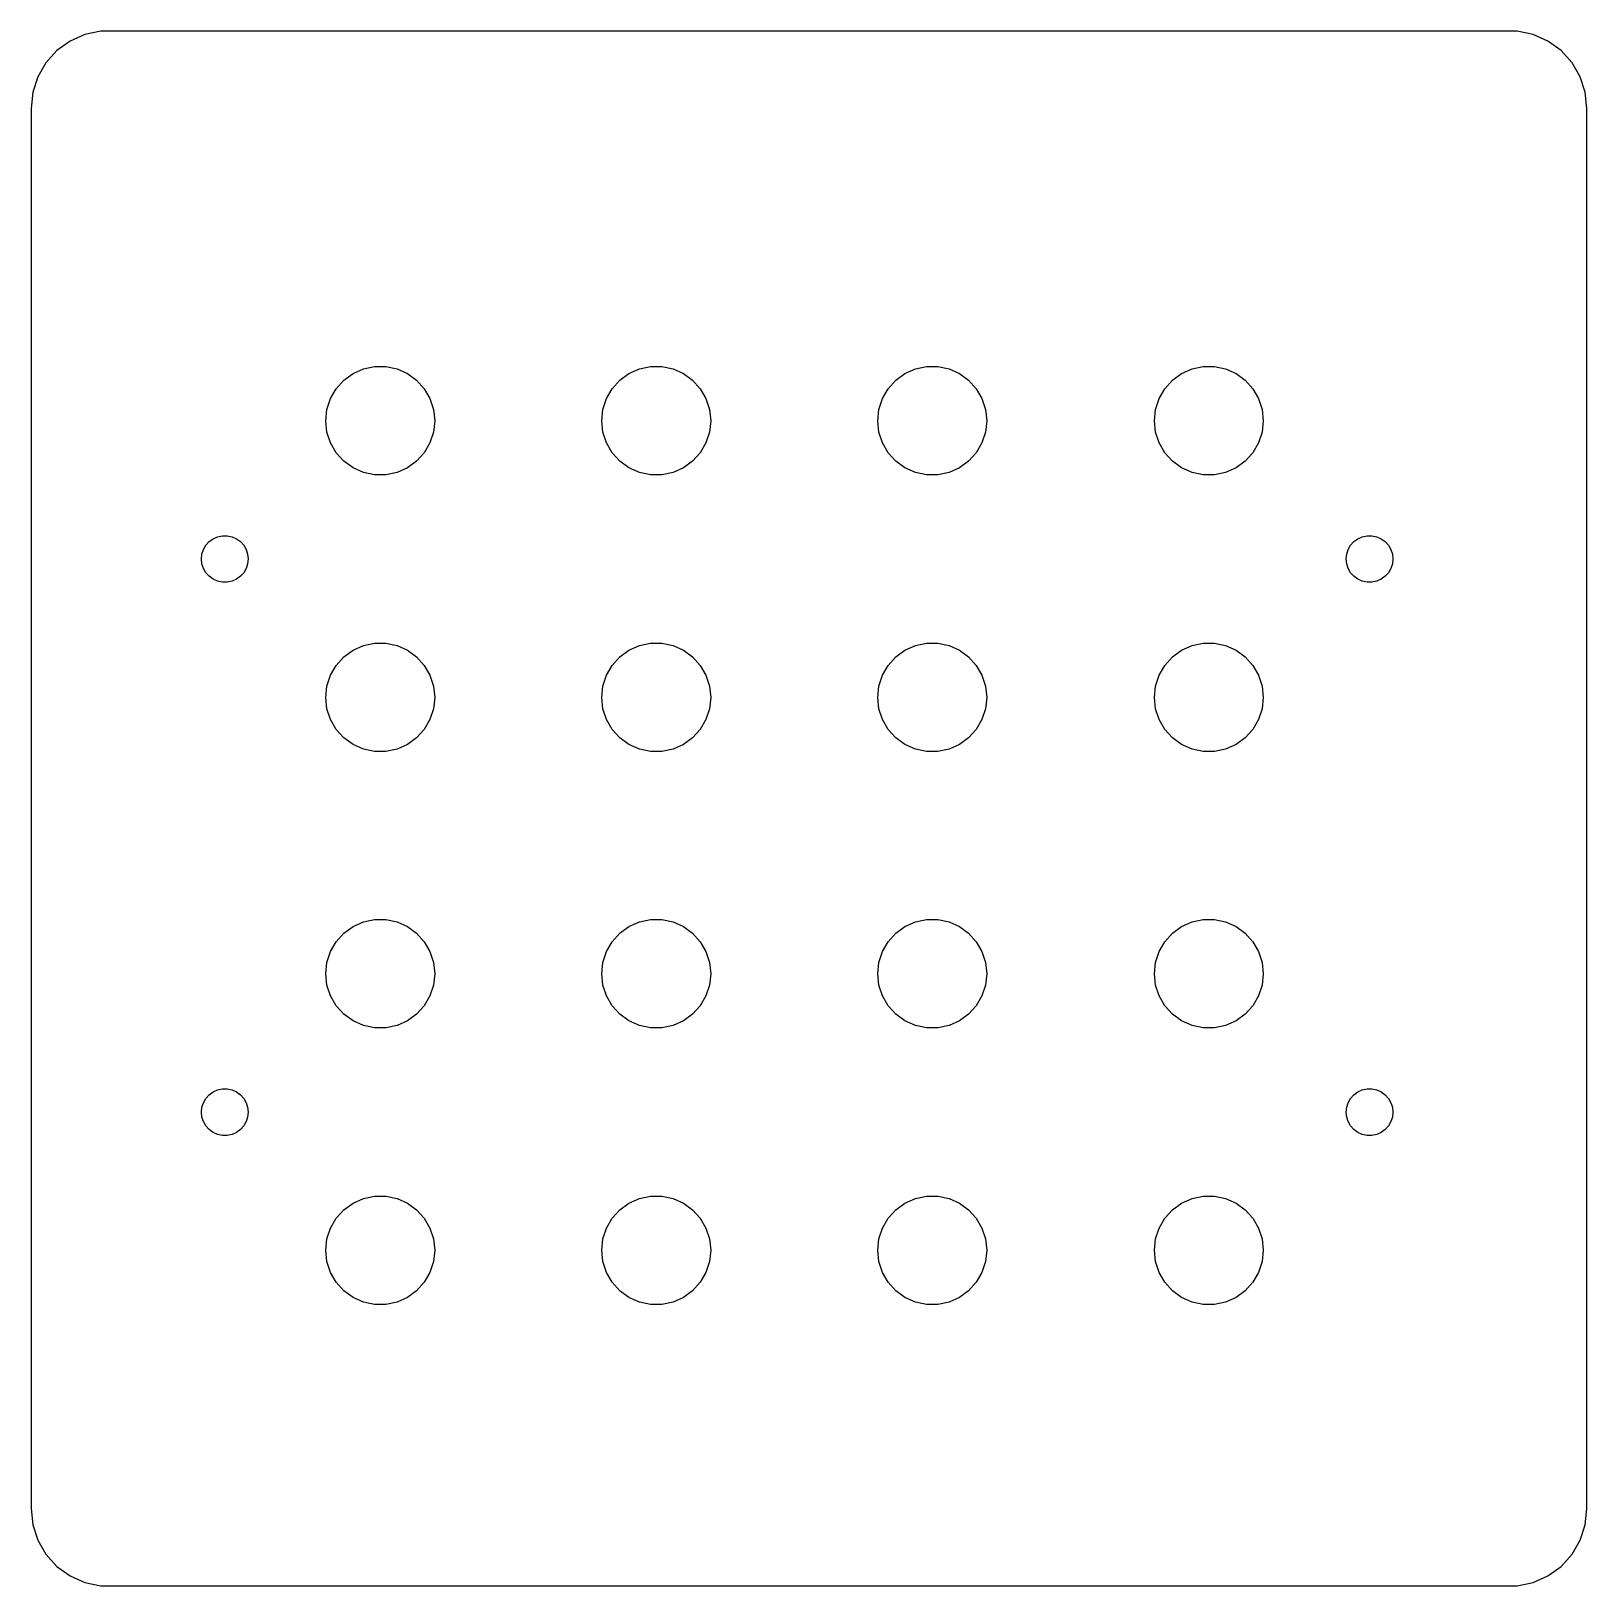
# Model space of a CAD drawing. Header units: metres. Extents: x 0 to 100, y 0 to 100.
import ezdxf

# ---------------------------------------------------------------- set-up
doc = ezdxf.new("R2010")
doc.units = ezdxf.units.M

msp = doc.modelspace()

# ---------------------------------------------------------------- linework, layer by layer
for p, q in [((2.5, 99.3301), (1.65434, 98.7157)), ((3.45491, 99.7553), (2.5, 99.3301)), ((4.47736, 99.9726), (3.45491, 99.7553)), ((95.5226, 99.9726), (4.47736, 99.9726)), ((96.5451, 99.7553), (95.5226, 99.9726)), ((97.5, 99.3301), (96.5451, 99.7553)), ((98.3456, 98.7157), (97.5, 99.3301)), ((1.65434, 98.7157), (0.95491, 97.9389)), ((99.0451, 97.9389), (98.3456, 98.7157)), ((0.43227, 97.0337), (0.10925, 96.0396)), ((0.95491, 97.9389), (0.43227, 97.0337)), ((99.5677, 97.0337), (99.0451, 97.9389)), ((99.8907, 96.0396), (99.5677, 97.0337)), ((0.10925, 96.0396), (0, 95)), ((100, 95), (99.8907, 96.0396)), ((0, 95), (0, 5)), ((100, 5), (100, 95)), ((20.69, 77.9561), (21.3584, 78.2537)), ((21.3584, 78.2537), (22.0741, 78.4058)), ((22.0741, 78.4058), (22.8058, 78.4058)), ((22.8058, 78.4058), (23.5215, 78.2537)), ((23.5215, 78.2537), (24.19, 77.9561)), ((38.43, 77.9561), (39.0984, 78.2537)), ((39.0984, 78.2537), (39.8141, 78.4058)), ((39.8141, 78.4058), (40.5458, 78.4058)), ((40.5458, 78.4058), (41.2616, 78.2537)), ((41.2616, 78.2537), (41.93, 77.9561)), ((56.17, 77.9561), (56.8384, 78.2537)), ((56.8384, 78.2537), (57.5541, 78.4058)), ((57.5541, 78.4058), (58.2858, 78.4058)), ((58.2858, 78.4058), (59.0016, 78.2537)), ((59.0016, 78.2537), (59.67, 77.9561)), ((73.95, 77.9561), (74.6184, 78.2537)), ((74.6184, 78.2537), (75.3341, 78.4058)), ((75.3341, 78.4058), (76.0658, 78.4058)), ((76.0658, 78.4058), (76.7816, 78.2537)), ((76.7816, 78.2537), (77.45, 77.9561)), ((19.6084, 76.9822), (20.098, 77.526)), ((20.098, 77.526), (20.69, 77.9561)), ((24.19, 77.9561), (24.782, 77.526)), ((24.782, 77.526), (25.2715, 76.9822)), ((37.3484, 76.9822), (37.838, 77.526)), ((37.838, 77.526), (38.43, 77.9561)), ((41.93, 77.9561), (42.5219, 77.526)), ((42.5219, 77.526), (43.0116, 76.9822)), ((55.0884, 76.9822), (55.578, 77.526)), ((55.578, 77.526), (56.17, 77.9561)), ((59.67, 77.9561), (60.2619, 77.526)), ((60.2619, 77.526), (60.7516, 76.9822)), ((72.8684, 76.9822), (73.358, 77.526)), ((73.358, 77.526), (73.95, 77.9561)), ((77.45, 77.9561), (78.0419, 77.526)), ((78.0419, 77.526), (78.5316, 76.9822)), ((19.0165, 75.6527), (19.2426, 76.3486)), ((19.2426, 76.3486), (19.6084, 76.9822)), ((25.2715, 76.9822), (25.6374, 76.3486)), ((25.6374, 76.3486), (25.8635, 75.6527)), ((36.7565, 75.6527), (36.9826, 76.3486)), ((36.9826, 76.3486), (37.3484, 76.9822)), ((43.0116, 76.9822), (43.3774, 76.3486)), ((43.3774, 76.3486), (43.6035, 75.6527)), ((54.4965, 75.6527), (54.7226, 76.3486)), ((54.7226, 76.3486), (55.0884, 76.9822)), ((60.7516, 76.9822), (61.1174, 76.3486)), ((61.1174, 76.3486), (61.3435, 75.6527)), ((72.2765, 75.6527), (72.5026, 76.3486)), ((72.5026, 76.3486), (72.8684, 76.9822)), ((78.5316, 76.9822), (78.8974, 76.3486)), ((78.8974, 76.3486), (79.1235, 75.6527)), ((18.94, 74.925), (19.0165, 75.6527)), ((25.8635, 75.6527), (25.94, 74.925)), ((36.68, 74.925), (36.7565, 75.6527)), ((43.6035, 75.6527), (43.68, 74.925)), ((54.42, 74.925), (54.4965, 75.6527)), ((61.3435, 75.6527), (61.42, 74.925)), ((72.2, 74.925), (72.2765, 75.6527)), ((79.1235, 75.6527), (79.2, 74.925)), ((19.0165, 74.1973), (18.94, 74.925)), ((19.2426, 73.5014), (19.0165, 74.1973)), ((25.8635, 74.1973), (25.6374, 73.5014)), ((25.94, 74.925), (25.8635, 74.1973)), ((36.7565, 74.1973), (36.68, 74.925)), ((36.9826, 73.5014), (36.7565, 74.1973)), ((43.6035, 74.1973), (43.3774, 73.5014)), ((43.68, 74.925), (43.6035, 74.1973)), ((54.4965, 74.1973), (54.42, 74.925)), ((54.7226, 73.5014), (54.4965, 74.1973)), ((61.3435, 74.1973), (61.1174, 73.5014)), ((61.42, 74.925), (61.3435, 74.1973)), ((72.2765, 74.1973), (72.2, 74.925)), ((72.5026, 73.5014), (72.2765, 74.1973)), ((79.1235, 74.1973), (78.8974, 73.5014)), ((79.2, 74.925), (79.1235, 74.1973)), ((19.6084, 72.8677), (19.2426, 73.5014)), ((25.6374, 73.5014), (25.2715, 72.8677)), ((37.3484, 72.8677), (36.9826, 73.5014)), ((43.3774, 73.5014), (43.0116, 72.8677)), ((55.0884, 72.8677), (54.7226, 73.5014)), ((61.1174, 73.5014), (60.7516, 72.8677)), ((72.8684, 72.8677), (72.5026, 73.5014)), ((78.8974, 73.5014), (78.5316, 72.8677)), ((20.098, 72.324), (19.6084, 72.8677)), ((20.69, 71.8939), (20.098, 72.324)), ((24.782, 72.324), (24.19, 71.8939)), ((25.2715, 72.8677), (24.782, 72.324)), ((37.838, 72.324), (37.3484, 72.8677)), ((38.43, 71.8939), (37.838, 72.324)), ((42.5219, 72.324), (41.93, 71.8939)), ((43.0116, 72.8677), (42.5219, 72.324)), ((55.578, 72.324), (55.0884, 72.8677)), ((56.17, 71.8939), (55.578, 72.324)), ((60.2619, 72.324), (59.67, 71.8939)), ((60.7516, 72.8677), (60.2619, 72.324)), ((73.358, 72.324), (72.8684, 72.8677)), ((73.95, 71.8939), (73.358, 72.324)), ((78.0419, 72.324), (77.45, 71.8939)), ((78.5316, 72.8677), (78.0419, 72.324)), ((21.3584, 71.5963), (20.69, 71.8939)), ((22.0741, 71.4442), (21.3584, 71.5963)), ((22.8058, 71.4442), (22.0741, 71.4442)), ((23.5215, 71.5963), (22.8058, 71.4442)), ((24.19, 71.8939), (23.5215, 71.5963)), ((39.0984, 71.5963), (38.43, 71.8939)), ((39.8141, 71.4442), (39.0984, 71.5963)), ((40.5458, 71.4442), (39.8141, 71.4442)), ((41.2616, 71.5963), (40.5458, 71.4442)), ((41.93, 71.8939), (41.2616, 71.5963)), ((56.8384, 71.5963), (56.17, 71.8939)), ((57.5541, 71.4442), (56.8384, 71.5963)), ((58.2858, 71.4442), (57.5541, 71.4442)), ((59.0016, 71.5963), (58.2858, 71.4442)), ((59.67, 71.8939), (59.0016, 71.5963)), ((74.6184, 71.5963), (73.95, 71.8939)), ((75.3341, 71.4442), (74.6184, 71.5963)), ((76.0658, 71.4442), (75.3341, 71.4442)), ((76.7816, 71.5963), (76.0658, 71.4442)), ((77.45, 71.8939), (76.7816, 71.5963)), ((11.2365, 66.9217), (11.4463, 67.1547)), ((11.4463, 67.1547), (11.7, 67.339)), ((11.7, 67.339), (11.9865, 67.4666)), ((11.9865, 67.4666), (12.2932, 67.5318)), ((12.2932, 67.5318), (12.6068, 67.5318)), ((12.6068, 67.5318), (12.9135, 67.4666)), ((12.9135, 67.4666), (13.2, 67.339)), ((13.2, 67.339), (13.4537, 67.1547)), ((13.4537, 67.1547), (13.6635, 66.9217)), ((84.8165, 66.9217), (85.0263, 67.1547)), ((85.0263, 67.1547), (85.28, 67.339)), ((85.28, 67.339), (85.5665, 67.4666)), ((85.5665, 67.4666), (85.8732, 67.5318)), ((85.8732, 67.5318), (86.1868, 67.5318)), ((86.1868, 67.5318), (86.4935, 67.4666)), ((86.4935, 67.4666), (86.78, 67.339)), ((86.78, 67.339), (87.0337, 67.1547)), ((87.0337, 67.1547), (87.2435, 66.9217)), ((10.95, 66.04), (10.9828, 66.3519)), ((10.9828, 65.7281), (10.95, 66.04)), ((10.9828, 66.3519), (11.0797, 66.6501)), ((11.0797, 66.6501), (11.2365, 66.9217)), ((13.6635, 66.9217), (13.8203, 66.6501)), ((13.8203, 66.6501), (13.9172, 66.3519)), ((13.9172, 66.3519), (13.95, 66.04)), ((13.95, 66.04), (13.9172, 65.7281)), ((84.53, 66.04), (84.5628, 66.3519)), ((84.5628, 65.7281), (84.53, 66.04)), ((84.5628, 66.3519), (84.6597, 66.6501)), ((84.6597, 66.6501), (84.8165, 66.9217)), ((87.2435, 66.9217), (87.4003, 66.6501)), ((87.4003, 66.6501), (87.4972, 66.3519)), ((87.4972, 66.3519), (87.53, 66.04)), ((87.53, 66.04), (87.4972, 65.7281)), ((11.0797, 65.4299), (10.9828, 65.7281)), ((11.2365, 65.1583), (11.0797, 65.4299)), ((11.4463, 64.9253), (11.2365, 65.1583)), ((13.6635, 65.1583), (13.4537, 64.9253)), ((13.8203, 65.4299), (13.6635, 65.1583)), ((13.9172, 65.7281), (13.8203, 65.4299)), ((84.6597, 65.4299), (84.5628, 65.7281)), ((84.8165, 65.1583), (84.6597, 65.4299)), ((85.0263, 64.9253), (84.8165, 65.1583)), ((87.2435, 65.1583), (87.0337, 64.9253)), ((87.4003, 65.4299), (87.2435, 65.1583)), ((87.4972, 65.7281), (87.4003, 65.4299)), ((11.7, 64.741), (11.4463, 64.9253)), ((11.9865, 64.6134), (11.7, 64.741)), ((12.2932, 64.5482), (11.9865, 64.6134)), ((12.6068, 64.5482), (12.2932, 64.5482)), ((12.9135, 64.6134), (12.6068, 64.5482)), ((13.2, 64.741), (12.9135, 64.6134)), ((13.4537, 64.9253), (13.2, 64.741)), ((85.28, 64.741), (85.0263, 64.9253)), ((85.5665, 64.6134), (85.28, 64.741)), ((85.8732, 64.5482), (85.5665, 64.6134)), ((86.1868, 64.5482), (85.8732, 64.5482)), ((86.4935, 64.6134), (86.1868, 64.5482)), ((86.78, 64.741), (86.4935, 64.6134)), ((87.0337, 64.9253), (86.78, 64.741)), ((20.098, 59.746), (20.69, 60.1761)), ((20.69, 60.1761), (21.3584, 60.4737)), ((21.3584, 60.4737), (22.0741, 60.6258)), ((22.0741, 60.6258), (22.8058, 60.6258)), ((22.8058, 60.6258), (23.5215, 60.4737)), ((23.5215, 60.4737), (24.19, 60.1761)), ((24.19, 60.1761), (24.782, 59.746)), ((37.838, 59.746), (38.43, 60.1761)), ((38.43, 60.1761), (39.0984, 60.4737)), ((39.0984, 60.4737), (39.8141, 60.6258)), ((39.8141, 60.6258), (40.5458, 60.6258)), ((40.5458, 60.6258), (41.2616, 60.4737)), ((41.2616, 60.4737), (41.93, 60.1761)), ((41.93, 60.1761), (42.5219, 59.746)), ((55.578, 59.746), (56.17, 60.1761)), ((56.17, 60.1761), (56.8384, 60.4737)), ((56.8384, 60.4737), (57.5541, 60.6258)), ((57.5541, 60.6258), (58.2858, 60.6258)), ((58.2858, 60.6258), (59.0016, 60.4737)), ((59.0016, 60.4737), (59.67, 60.1761)), ((59.67, 60.1761), (60.2619, 59.746)), ((73.358, 59.746), (73.95, 60.1761)), ((73.95, 60.1761), (74.6184, 60.4737)), ((74.6184, 60.4737), (75.3341, 60.6258)), ((75.3341, 60.6258), (76.0658, 60.6258)), ((76.0658, 60.6258), (76.7816, 60.4737)), ((76.7816, 60.4737), (77.45, 60.1761)), ((77.45, 60.1761), (78.0419, 59.746)), ((19.2426, 58.5686), (19.6084, 59.2022)), ((19.6084, 59.2022), (20.098, 59.746)), ((24.782, 59.746), (25.2715, 59.2022)), ((25.2715, 59.2022), (25.6374, 58.5686)), ((36.9826, 58.5686), (37.3484, 59.2022)), ((37.3484, 59.2022), (37.838, 59.746)), ((42.5219, 59.746), (43.0116, 59.2022)), ((43.0116, 59.2022), (43.3774, 58.5686)), ((54.7226, 58.5686), (55.0884, 59.2022)), ((55.0884, 59.2022), (55.578, 59.746)), ((60.2619, 59.746), (60.7516, 59.2022)), ((60.7516, 59.2022), (61.1174, 58.5686)), ((72.5026, 58.5686), (72.8684, 59.2022)), ((72.8684, 59.2022), (73.358, 59.746)), ((78.0419, 59.746), (78.5316, 59.2022)), ((78.5316, 59.2022), (78.8974, 58.5686)), ((19.0165, 57.8727), (19.2426, 58.5686)), ((25.6374, 58.5686), (25.8635, 57.8727)), ((36.7565, 57.8727), (36.9826, 58.5686)), ((43.3774, 58.5686), (43.6035, 57.8727)), ((54.4965, 57.8727), (54.7226, 58.5686)), ((61.1174, 58.5686), (61.3435, 57.8727)), ((72.2765, 57.8727), (72.5026, 58.5686)), ((78.8974, 58.5686), (79.1235, 57.8727)), ((18.94, 57.145), (19.0165, 57.8727)), ((19.0165, 56.4173), (18.94, 57.145)), ((25.8635, 57.8727), (25.94, 57.145)), ((25.94, 57.145), (25.8635, 56.4173)), ((36.68, 57.145), (36.7565, 57.8727)), ((36.7565, 56.4173), (36.68, 57.145)), ((43.6035, 57.8727), (43.68, 57.145)), ((43.68, 57.145), (43.6035, 56.4173)), ((54.42, 57.145), (54.4965, 57.8727)), ((54.4965, 56.4173), (54.42, 57.145)), ((61.3435, 57.8727), (61.42, 57.145)), ((61.42, 57.145), (61.3435, 56.4173)), ((72.2, 57.145), (72.2765, 57.8727)), ((72.2765, 56.4173), (72.2, 57.145)), ((79.1235, 57.8727), (79.2, 57.145)), ((79.2, 57.145), (79.1235, 56.4173)), ((19.2426, 55.7214), (19.0165, 56.4173)), ((25.8635, 56.4173), (25.6374, 55.7214)), ((36.9826, 55.7214), (36.7565, 56.4173)), ((43.6035, 56.4173), (43.3774, 55.7214)), ((54.7226, 55.7214), (54.4965, 56.4173)), ((61.3435, 56.4173), (61.1174, 55.7214)), ((72.5026, 55.7214), (72.2765, 56.4173)), ((79.1235, 56.4173), (78.8974, 55.7214)), ((19.6084, 55.0877), (19.2426, 55.7214)), ((20.098, 54.544), (19.6084, 55.0877)), ((25.2715, 55.0877), (24.782, 54.544)), ((25.6374, 55.7214), (25.2715, 55.0877)), ((37.3484, 55.0877), (36.9826, 55.7214)), ((37.838, 54.544), (37.3484, 55.0877)), ((43.0116, 55.0877), (42.5219, 54.544)), ((43.3774, 55.7214), (43.0116, 55.0877)), ((55.0884, 55.0877), (54.7226, 55.7214)), ((55.578, 54.544), (55.0884, 55.0877)), ((60.7516, 55.0877), (60.2619, 54.544)), ((61.1174, 55.7214), (60.7516, 55.0877)), ((72.8684, 55.0877), (72.5026, 55.7214)), ((73.358, 54.544), (72.8684, 55.0877)), ((78.5316, 55.0877), (78.0419, 54.544)), ((78.8974, 55.7214), (78.5316, 55.0877)), ((20.69, 54.1139), (20.098, 54.544)), ((21.3584, 53.8163), (20.69, 54.1139)), ((24.19, 54.1139), (23.5215, 53.8163)), ((24.782, 54.544), (24.19, 54.1139)), ((38.43, 54.1139), (37.838, 54.544)), ((39.0984, 53.8163), (38.43, 54.1139)), ((41.93, 54.1139), (41.2616, 53.8163)), ((42.5219, 54.544), (41.93, 54.1139)), ((56.17, 54.1139), (55.578, 54.544)), ((56.8384, 53.8163), (56.17, 54.1139)), ((59.67, 54.1139), (59.0016, 53.8163)), ((60.2619, 54.544), (59.67, 54.1139)), ((73.95, 54.1139), (73.358, 54.544)), ((74.6184, 53.8163), (73.95, 54.1139)), ((77.45, 54.1139), (76.7816, 53.8163)), ((78.0419, 54.544), (77.45, 54.1139)), ((22.0741, 53.6642), (21.3584, 53.8163)), ((22.8058, 53.6642), (22.0741, 53.6642)), ((23.5215, 53.8163), (22.8058, 53.6642)), ((39.8141, 53.6642), (39.0984, 53.8163)), ((40.5458, 53.6642), (39.8141, 53.6642)), ((41.2616, 53.8163), (40.5458, 53.6642)), ((57.5541, 53.6642), (56.8384, 53.8163)), ((58.2858, 53.6642), (57.5541, 53.6642)), ((59.0016, 53.8163), (58.2858, 53.6642)), ((75.3341, 53.6642), (74.6184, 53.8163)), ((76.0658, 53.6642), (75.3341, 53.6642)), ((76.7816, 53.8163), (76.0658, 53.6642)), ((20.098, 41.981), (20.69, 42.4111)), ((20.69, 42.4111), (21.3584, 42.7087)), ((21.3584, 42.7087), (22.0741, 42.8608)), ((22.0741, 42.8608), (22.8058, 42.8608)), ((22.8058, 42.8608), (23.5215, 42.7087)), ((23.5215, 42.7087), (24.19, 42.4111)), ((24.19, 42.4111), (24.782, 41.981)), ((37.838, 41.981), (38.43, 42.4111)), ((38.43, 42.4111), (39.0984, 42.7087)), ((39.0984, 42.7087), (39.8141, 42.8608)), ((39.8141, 42.8608), (40.5458, 42.8608)), ((40.5458, 42.8608), (41.2616, 42.7087)), ((41.2616, 42.7087), (41.93, 42.4111)), ((41.93, 42.4111), (42.5219, 41.981)), ((55.578, 41.981), (56.17, 42.4111)), ((56.17, 42.4111), (56.8384, 42.7087)), ((56.8384, 42.7087), (57.5541, 42.8608)), ((57.5541, 42.8608), (58.2858, 42.8608)), ((58.2858, 42.8608), (59.0016, 42.7087)), ((59.0016, 42.7087), (59.67, 42.4111)), ((59.67, 42.4111), (60.2619, 41.981)), ((73.358, 41.981), (73.95, 42.4111)), ((73.95, 42.4111), (74.6184, 42.7087)), ((74.6184, 42.7087), (75.3341, 42.8608)), ((75.3341, 42.8608), (76.0658, 42.8608)), ((76.0658, 42.8608), (76.7816, 42.7087)), ((76.7816, 42.7087), (77.45, 42.4111)), ((77.45, 42.4111), (78.0419, 41.981)), ((19.2426, 40.8036), (19.6084, 41.4372)), ((19.6084, 41.4372), (20.098, 41.981)), ((24.782, 41.981), (25.2715, 41.4372)), ((25.2715, 41.4372), (25.6374, 40.8036)), ((36.9826, 40.8036), (37.3484, 41.4372)), ((37.3484, 41.4372), (37.838, 41.981)), ((42.5219, 41.981), (43.0116, 41.4372)), ((43.0116, 41.4372), (43.3774, 40.8036)), ((54.7226, 40.8036), (55.0884, 41.4372)), ((55.0884, 41.4372), (55.578, 41.981)), ((60.2619, 41.981), (60.7516, 41.4372)), ((60.7516, 41.4372), (61.1174, 40.8036)), ((72.5026, 40.8036), (72.8684, 41.4372)), ((72.8684, 41.4372), (73.358, 41.981)), ((78.0419, 41.981), (78.5316, 41.4372)), ((78.5316, 41.4372), (78.8974, 40.8036)), ((18.94, 39.38), (19.0165, 40.1077)), ((19.0165, 40.1077), (19.2426, 40.8036)), ((25.6374, 40.8036), (25.8635, 40.1077)), ((25.8635, 40.1077), (25.94, 39.38)), ((36.68, 39.38), (36.7565, 40.1077)), ((36.7565, 40.1077), (36.9826, 40.8036)), ((43.3774, 40.8036), (43.6035, 40.1077)), ((43.6035, 40.1077), (43.68, 39.38)), ((54.42, 39.38), (54.4965, 40.1077)), ((54.4965, 40.1077), (54.7226, 40.8036)), ((61.1174, 40.8036), (61.3435, 40.1077)), ((61.3435, 40.1077), (61.42, 39.38)), ((72.2, 39.38), (72.2765, 40.1077)), ((72.2765, 40.1077), (72.5026, 40.8036)), ((78.8974, 40.8036), (79.1235, 40.1077)), ((79.1235, 40.1077), (79.2, 39.38)), ((19.0165, 38.6523), (18.94, 39.38)), ((25.94, 39.38), (25.8635, 38.6523)), ((36.7565, 38.6523), (36.68, 39.38)), ((43.68, 39.38), (43.6035, 38.6523)), ((54.4965, 38.6523), (54.42, 39.38)), ((61.42, 39.38), (61.3435, 38.6523)), ((72.2765, 38.6523), (72.2, 39.38)), ((79.2, 39.38), (79.1235, 38.6523)), ((19.2426, 37.9564), (19.0165, 38.6523)), ((25.8635, 38.6523), (25.6374, 37.9564)), ((36.9826, 37.9564), (36.7565, 38.6523)), ((43.6035, 38.6523), (43.3774, 37.9564)), ((54.7226, 37.9564), (54.4965, 38.6523)), ((61.3435, 38.6523), (61.1174, 37.9564)), ((72.5026, 37.9564), (72.2765, 38.6523)), ((79.1235, 38.6523), (78.8974, 37.9564)), ((19.6084, 37.3227), (19.2426, 37.9564)), ((20.098, 36.779), (19.6084, 37.3227)), ((25.2715, 37.3227), (24.782, 36.779)), ((25.6374, 37.9564), (25.2715, 37.3227)), ((37.3484, 37.3227), (36.9826, 37.9564)), ((37.838, 36.779), (37.3484, 37.3227)), ((43.0116, 37.3227), (42.5219, 36.779)), ((43.3774, 37.9564), (43.0116, 37.3227)), ((55.0884, 37.3227), (54.7226, 37.9564)), ((55.578, 36.779), (55.0884, 37.3227)), ((60.7516, 37.3227), (60.2619, 36.779)), ((61.1174, 37.9564), (60.7516, 37.3227)), ((72.8684, 37.3227), (72.5026, 37.9564)), ((73.358, 36.779), (72.8684, 37.3227)), ((78.5316, 37.3227), (78.0419, 36.779)), ((78.8974, 37.9564), (78.5316, 37.3227)), ((20.69, 36.3489), (20.098, 36.779)), ((21.3584, 36.0513), (20.69, 36.3489)), ((22.0741, 35.8992), (21.3584, 36.0513)), ((23.5215, 36.0513), (22.8058, 35.8992)), ((24.19, 36.3489), (23.5215, 36.0513)), ((24.782, 36.779), (24.19, 36.3489)), ((38.43, 36.3489), (37.838, 36.779)), ((39.0984, 36.0513), (38.43, 36.3489)), ((39.8141, 35.8992), (39.0984, 36.0513)), ((41.2616, 36.0513), (40.5458, 35.8992)), ((41.93, 36.3489), (41.2616, 36.0513)), ((42.5219, 36.779), (41.93, 36.3489)), ((56.17, 36.3489), (55.578, 36.779)), ((56.8384, 36.0513), (56.17, 36.3489)), ((57.5541, 35.8992), (56.8384, 36.0513)), ((59.0016, 36.0513), (58.2858, 35.8992)), ((59.67, 36.3489), (59.0016, 36.0513)), ((60.2619, 36.779), (59.67, 36.3489)), ((73.95, 36.3489), (73.358, 36.779)), ((74.6184, 36.0513), (73.95, 36.3489)), ((75.3341, 35.8992), (74.6184, 36.0513)), ((76.7816, 36.0513), (76.0658, 35.8992)), ((77.45, 36.3489), (76.7816, 36.0513)), ((78.0419, 36.779), (77.45, 36.3489)), ((22.8058, 35.8992), (22.0741, 35.8992)), ((40.5458, 35.8992), (39.8141, 35.8992)), ((58.2858, 35.8992), (57.5541, 35.8992)), ((76.0658, 35.8992), (75.3341, 35.8992)), ((10.9828, 30.7919), (11.0797, 31.0901)), ((11.0797, 31.0901), (11.2365, 31.3617)), ((11.2365, 31.3617), (11.4463, 31.5947)), ((11.4463, 31.5947), (11.7, 31.779)), ((11.7, 31.779), (11.9865, 31.9066)), ((11.9865, 31.9066), (12.2932, 31.9718)), ((12.2932, 31.9718), (12.6068, 31.9718)), ((12.6068, 31.9718), (12.9135, 31.9066)), ((12.9135, 31.9066), (13.2, 31.779)), ((13.2, 31.779), (13.4537, 31.5947)), ((13.4537, 31.5947), (13.6635, 31.3617)), ((13.6635, 31.3617), (13.8203, 31.0901)), ((13.8203, 31.0901), (13.9172, 30.7919)), ((84.5628, 30.7919), (84.6597, 31.0901)), ((84.6597, 31.0901), (84.8165, 31.3617)), ((84.8165, 31.3617), (85.0263, 31.5947)), ((85.0263, 31.5947), (85.28, 31.779)), ((85.28, 31.779), (85.5665, 31.9066)), ((85.5665, 31.9066), (85.8732, 31.9718)), ((85.8732, 31.9718), (86.1868, 31.9718)), ((86.1868, 31.9718), (86.4935, 31.9066)), ((86.4935, 31.9066), (86.78, 31.779)), ((86.78, 31.779), (87.0337, 31.5947)), ((87.0337, 31.5947), (87.2435, 31.3617)), ((87.2435, 31.3617), (87.4003, 31.0901)), ((87.4003, 31.0901), (87.4972, 30.7919)), ((10.95, 30.48), (10.9828, 30.7919)), ((10.9828, 30.1681), (10.95, 30.48)), ((11.0797, 29.8699), (10.9828, 30.1681)), ((13.9172, 30.1681), (13.8203, 29.8699)), ((13.9172, 30.7919), (13.95, 30.48)), ((13.95, 30.48), (13.9172, 30.1681)), ((84.53, 30.48), (84.5628, 30.7919)), ((84.5628, 30.1681), (84.53, 30.48)), ((84.6597, 29.8699), (84.5628, 30.1681)), ((87.4972, 30.1681), (87.4003, 29.8699)), ((87.4972, 30.7919), (87.53, 30.48)), ((87.53, 30.48), (87.4972, 30.1681)), ((11.2365, 29.5983), (11.0797, 29.8699)), ((11.4463, 29.3653), (11.2365, 29.5983)), ((11.7, 29.181), (11.4463, 29.3653)), ((11.9865, 29.0534), (11.7, 29.181)), ((12.2932, 28.9882), (11.9865, 29.0534)), ((12.9135, 29.0534), (12.6068, 28.9882)), ((13.2, 29.181), (12.9135, 29.0534)), ((13.4537, 29.3653), (13.2, 29.181)), ((13.6635, 29.5983), (13.4537, 29.3653)), ((13.8203, 29.8699), (13.6635, 29.5983)), ((84.8165, 29.5983), (84.6597, 29.8699)), ((85.0263, 29.3653), (84.8165, 29.5983)), ((85.28, 29.181), (85.0263, 29.3653)), ((85.5665, 29.0534), (85.28, 29.181)), ((85.8732, 28.9882), (85.5665, 29.0534)), ((86.4935, 29.0534), (86.1868, 28.9882)), ((86.78, 29.181), (86.4935, 29.0534)), ((87.0337, 29.3653), (86.78, 29.181)), ((87.2435, 29.5983), (87.0337, 29.3653)), ((87.4003, 29.8699), (87.2435, 29.5983)), ((12.6068, 28.9882), (12.2932, 28.9882)), ((86.1868, 28.9882), (85.8732, 28.9882)), ((21.3584, 24.9287), (22.0741, 25.0808)), ((22.0741, 25.0808), (22.8058, 25.0808)), ((22.8058, 25.0808), (23.5215, 24.9287)), ((39.0984, 24.9287), (39.8141, 25.0808)), ((39.8141, 25.0808), (40.5458, 25.0808)), ((40.5458, 25.0808), (41.2616, 24.9287)), ((56.8384, 24.9287), (57.5541, 25.0808)), ((57.5541, 25.0808), (58.2858, 25.0808)), ((58.2858, 25.0808), (59.0016, 24.9287)), ((74.6184, 24.9287), (75.3341, 25.0808)), ((75.3341, 25.0808), (76.0658, 25.0808)), ((76.0658, 25.0808), (76.7816, 24.9287)), ((19.6084, 23.6572), (20.098, 24.201)), ((20.098, 24.201), (20.69, 24.6311)), ((20.69, 24.6311), (21.3584, 24.9287)), ((23.5215, 24.9287), (24.19, 24.6311)), ((24.19, 24.6311), (24.782, 24.201)), ((24.782, 24.201), (25.2715, 23.6572)), ((37.3484, 23.6572), (37.838, 24.201)), ((37.838, 24.201), (38.43, 24.6311)), ((38.43, 24.6311), (39.0984, 24.9287)), ((41.2616, 24.9287), (41.93, 24.6311)), ((41.93, 24.6311), (42.5219, 24.201)), ((42.5219, 24.201), (43.0116, 23.6572)), ((55.0884, 23.6572), (55.578, 24.201)), ((55.578, 24.201), (56.17, 24.6311)), ((56.17, 24.6311), (56.8384, 24.9287)), ((59.0016, 24.9287), (59.67, 24.6311)), ((59.67, 24.6311), (60.2619, 24.201)), ((60.2619, 24.201), (60.7516, 23.6572)), ((72.8684, 23.6572), (73.358, 24.201)), ((73.358, 24.201), (73.95, 24.6311)), ((73.95, 24.6311), (74.6184, 24.9287)), ((76.7816, 24.9287), (77.45, 24.6311)), ((77.45, 24.6311), (78.0419, 24.201)), ((78.0419, 24.201), (78.5316, 23.6572)), ((19.0165, 22.3277), (19.2426, 23.0236)), ((19.2426, 23.0236), (19.6084, 23.6572)), ((25.2715, 23.6572), (25.6374, 23.0236)), ((25.6374, 23.0236), (25.8635, 22.3277)), ((36.7565, 22.3277), (36.9826, 23.0236)), ((36.9826, 23.0236), (37.3484, 23.6572)), ((43.0116, 23.6572), (43.3774, 23.0236)), ((43.3774, 23.0236), (43.6035, 22.3277)), ((54.4965, 22.3277), (54.7226, 23.0236)), ((54.7226, 23.0236), (55.0884, 23.6572)), ((60.7516, 23.6572), (61.1174, 23.0236)), ((61.1174, 23.0236), (61.3435, 22.3277)), ((72.2765, 22.3277), (72.5026, 23.0236)), ((72.5026, 23.0236), (72.8684, 23.6572)), ((78.5316, 23.6572), (78.8974, 23.0236)), ((78.8974, 23.0236), (79.1235, 22.3277)), ((18.94, 21.6), (19.0165, 22.3277)), ((25.8635, 22.3277), (25.94, 21.6)), ((36.68, 21.6), (36.7565, 22.3277)), ((43.6035, 22.3277), (43.68, 21.6)), ((54.42, 21.6), (54.4965, 22.3277)), ((61.3435, 22.3277), (61.42, 21.6)), ((72.2, 21.6), (72.2765, 22.3277)), ((79.1235, 22.3277), (79.2, 21.6)), ((19.0165, 20.8723), (18.94, 21.6)), ((25.94, 21.6), (25.8635, 20.8723)), ((36.7565, 20.8723), (36.68, 21.6)), ((43.68, 21.6), (43.6035, 20.8723)), ((54.4965, 20.8723), (54.42, 21.6)), ((61.42, 21.6), (61.3435, 20.8723)), ((72.2765, 20.8723), (72.2, 21.6)), ((79.2, 21.6), (79.1235, 20.8723)), ((19.2426, 20.1764), (19.0165, 20.8723)), ((19.6084, 19.5427), (19.2426, 20.1764)), ((25.6374, 20.1764), (25.2715, 19.5427)), ((25.8635, 20.8723), (25.6374, 20.1764)), ((36.9826, 20.1764), (36.7565, 20.8723)), ((37.3484, 19.5427), (36.9826, 20.1764)), ((43.3774, 20.1764), (43.0116, 19.5427)), ((43.6035, 20.8723), (43.3774, 20.1764)), ((54.7226, 20.1764), (54.4965, 20.8723)), ((55.0884, 19.5427), (54.7226, 20.1764)), ((61.1174, 20.1764), (60.7516, 19.5427)), ((61.3435, 20.8723), (61.1174, 20.1764)), ((72.5026, 20.1764), (72.2765, 20.8723)), ((72.8684, 19.5427), (72.5026, 20.1764)), ((78.8974, 20.1764), (78.5316, 19.5427)), ((79.1235, 20.8723), (78.8974, 20.1764)), ((20.098, 18.999), (19.6084, 19.5427)), ((25.2715, 19.5427), (24.782, 18.999)), ((37.838, 18.999), (37.3484, 19.5427)), ((43.0116, 19.5427), (42.5219, 18.999)), ((55.578, 18.999), (55.0884, 19.5427)), ((60.7516, 19.5427), (60.2619, 18.999)), ((73.358, 18.999), (72.8684, 19.5427)), ((78.5316, 19.5427), (78.0419, 18.999)), ((20.69, 18.5689), (20.098, 18.999)), ((21.3584, 18.2713), (20.69, 18.5689)), ((22.0741, 18.1192), (21.3584, 18.2713)), ((22.8058, 18.1192), (22.0741, 18.1192)), ((23.5215, 18.2713), (22.8058, 18.1192)), ((24.19, 18.5689), (23.5215, 18.2713)), ((24.782, 18.999), (24.19, 18.5689)), ((38.43, 18.5689), (37.838, 18.999)), ((39.0984, 18.2713), (38.43, 18.5689)), ((39.8141, 18.1192), (39.0984, 18.2713)), ((40.5458, 18.1192), (39.8141, 18.1192)), ((41.2616, 18.2713), (40.5458, 18.1192)), ((41.93, 18.5689), (41.2616, 18.2713)), ((42.5219, 18.999), (41.93, 18.5689)), ((56.17, 18.5689), (55.578, 18.999)), ((56.8384, 18.2713), (56.17, 18.5689)), ((57.5541, 18.1192), (56.8384, 18.2713)), ((58.2858, 18.1192), (57.5541, 18.1192)), ((59.0016, 18.2713), (58.2858, 18.1192)), ((59.67, 18.5689), (59.0016, 18.2713)), ((60.2619, 18.999), (59.67, 18.5689)), ((73.95, 18.5689), (73.358, 18.999)), ((74.6184, 18.2713), (73.95, 18.5689)), ((75.3341, 18.1192), (74.6184, 18.2713)), ((76.0658, 18.1192), (75.3341, 18.1192)), ((76.7816, 18.2713), (76.0658, 18.1192)), ((77.45, 18.5689), (76.7816, 18.2713)), ((78.0419, 18.999), (77.45, 18.5689)), ((0, 5), (0.10925, 3.96043)), ((99.8907, 3.96043), (100, 5)), ((0.10925, 3.96043), (0.43227, 2.96631)), ((99.5677, 2.96631), (99.8907, 3.96043)), ((0.43227, 2.96631), (0.95491, 2.06107)), ((0.95491, 2.06107), (1.65434, 1.28427)), ((98.3456, 1.28427), (99.0451, 2.06107)), ((99.0451, 2.06107), (99.5677, 2.96631)), ((1.65434, 1.28427), (2.5, 0.66986)), ((97.5, 0.66986), (98.3456, 1.28427)), ((2.5, 0.66986), (3.45491, 0.24471)), ((3.45491, 0.24471), (4.47736, 0.02739)), ((4.47736, 0.02739), (95.5226, 0.02739)), ((95.5226, 0.02739), (96.5451, 0.24471)), ((96.5451, 0.24471), (97.5, 0.66986))]:
    msp.add_line(p, q)

doc.saveas('drawing.dxf')
